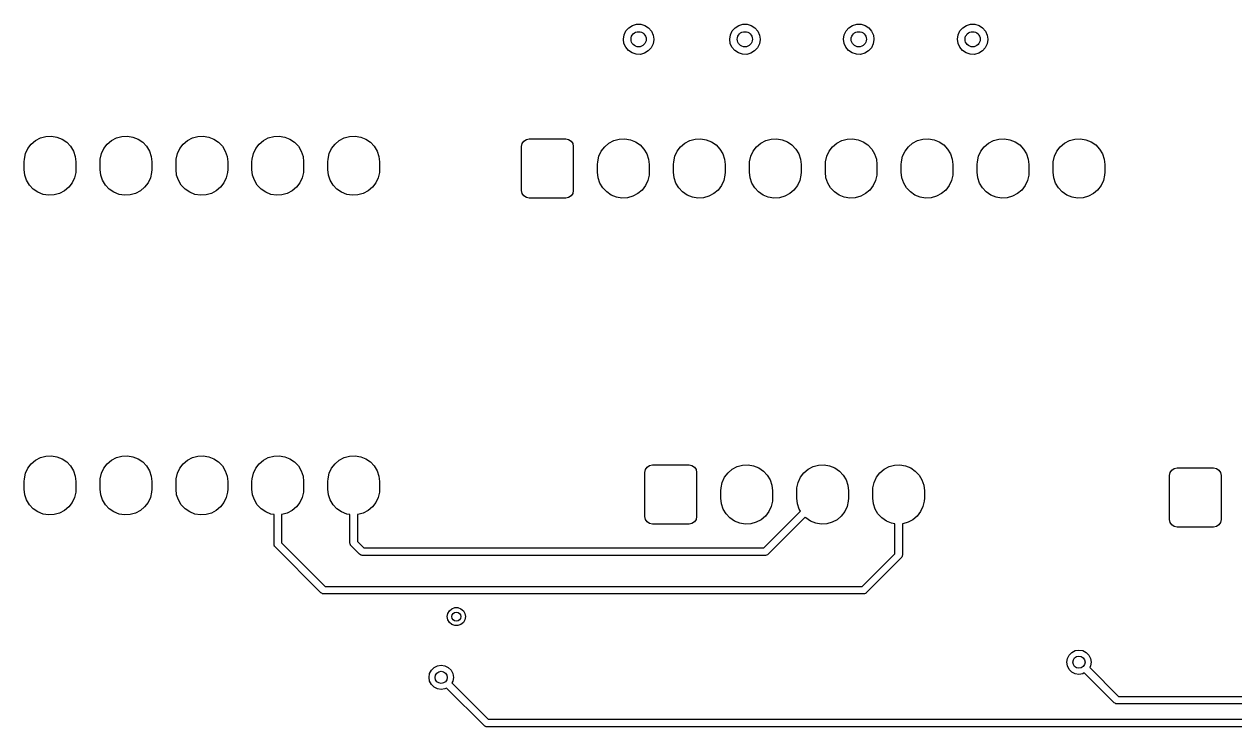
# Model space of a CAD drawing. Extents: x 2.07 to 8.39, y -4.89 to -0.98.
# Drawn here: x 3.062 to 4.631, y -4.877 to -3.967 of the extents above; entities that cross this region are included whole.
import ezdxf

# ---------------------------------------------------------------- set-up
doc = ezdxf.new("R2010")
doc.units = 0
doc.header["$MEASUREMENT"] = 0
doc.layers.add('BLACK', color=7, linetype='CONTINUOUS')

msp = doc.modelspace()

# ---------------------------------------------------------------- linework, layer by layer
at = {"layer": 'BLACK', "linetype": 'CONTINUOUS'}
for p, q in [((3.84551, -3.97123), (3.85023, -3.96825)), ((3.85023, -3.96825), (3.8556, -3.96672)), ((3.8556, -3.96672), (3.86118, -3.96675)), ((3.86118, -3.96675), (3.86652, -3.96835)), ((3.86652, -3.96835), (3.87121, -3.97139)), ((3.9833, -3.97123), (3.98802, -3.96825)), ((3.98802, -3.96825), (3.99339, -3.96672)), ((3.99339, -3.96672), (3.99897, -3.96675)), ((3.99897, -3.96675), (4.00432, -3.96835)), ((4.00432, -3.96835), (4.009, -3.97139)), ((4.13094, -3.97123), (4.13566, -3.96825)), ((4.13566, -3.96825), (4.14103, -3.96672)), ((4.14103, -3.96672), (4.14661, -3.96675)), ((4.14661, -3.96675), (4.15196, -3.96835)), ((4.15196, -3.96835), (4.15664, -3.97139)), ((4.27858, -3.97123), (4.2833, -3.96825)), ((4.2833, -3.96825), (4.28867, -3.96672)), ((4.28867, -3.96672), (4.29425, -3.96675)), ((4.29425, -3.96675), (4.2996, -3.96835)), ((4.2996, -3.96835), (4.30428, -3.97139)), ((3.83858, -3.98598), (3.83944, -3.98047)), ((3.83931, -3.99151), (3.83858, -3.98598)), ((3.83944, -3.98047), (3.84181, -3.97541)), ((3.84181, -3.97541), (3.84551, -3.97123)), ((3.87121, -3.97139), (3.87485, -3.97561)), ((3.87485, -3.97561), (3.87716, -3.9807)), ((3.87716, -3.9807), (3.87795, -3.98622)), ((3.97638, -3.98598), (3.97724, -3.98047)), ((3.9771, -3.99151), (3.97638, -3.98598)), ((3.97724, -3.98047), (3.97961, -3.97541)), ((3.97961, -3.97541), (3.9833, -3.97123)), ((4.009, -3.97139), (4.01265, -3.97561)), ((4.01265, -3.97561), (4.01496, -3.9807)), ((4.01496, -3.9807), (4.01575, -3.98622)), ((4.12402, -3.98598), (4.12488, -3.98047)), ((4.12474, -3.99151), (4.12402, -3.98598)), ((4.12488, -3.98047), (4.12725, -3.97541)), ((4.12725, -3.97541), (4.13094, -3.97123)), ((4.15664, -3.97139), (4.16028, -3.97561)), ((4.16028, -3.97561), (4.16259, -3.9807)), ((4.16259, -3.9807), (4.16339, -3.98622)), ((4.27165, -3.98598), (4.27251, -3.98047)), ((4.27238, -3.99151), (4.27165, -3.98598)), ((4.27251, -3.98047), (4.27489, -3.97541)), ((4.27489, -3.97541), (4.27858, -3.97123)), ((4.30428, -3.97139), (4.30792, -3.97561)), ((4.30792, -3.97561), (4.31023, -3.9807)), ((4.31023, -3.9807), (4.31102, -3.98622)), ((3.84156, -3.99662), (3.83931, -3.99151)), ((3.84515, -4.0009), (3.84156, -3.99662)), ((3.84979, -4.00399), (3.84515, -4.0009)), ((3.87084, -4.00137), (3.86609, -4.00429)), ((3.87459, -3.99723), (3.87084, -4.00137)), ((3.87702, -3.99221), (3.87459, -3.99723)), ((3.87795, -3.9867), (3.87702, -3.99221)), ((3.87795, -3.98622), (3.87795, -3.9867)), ((3.97935, -3.99662), (3.9771, -3.99151)), ((3.98294, -4.0009), (3.97935, -3.99662)), ((3.98759, -4.00399), (3.98294, -4.0009)), ((4.00864, -4.00137), (4.00388, -4.00429)), ((4.01238, -3.99723), (4.00864, -4.00137)), ((4.01482, -3.99221), (4.01238, -3.99723)), ((4.01574, -3.9867), (4.01482, -3.99221)), ((4.01575, -3.98622), (4.01574, -3.9867)), ((4.12699, -3.99662), (4.12474, -3.99151)), ((4.13058, -4.0009), (4.12699, -3.99662)), ((4.13523, -4.00399), (4.13058, -4.0009)), ((4.15627, -4.00137), (4.15152, -4.00429)), ((4.16002, -3.99723), (4.15627, -4.00137)), ((4.16245, -3.99221), (4.16002, -3.99723)), ((4.16338, -3.9867), (4.16245, -3.99221)), ((4.16339, -3.98622), (4.16338, -3.9867)), ((4.27463, -3.99662), (4.27238, -3.99151)), ((4.27822, -4.0009), (4.27463, -3.99662)), ((4.28286, -4.00399), (4.27822, -4.0009)), ((4.30391, -4.00137), (4.29916, -4.00429)), ((4.30766, -3.99723), (4.30391, -4.00137)), ((4.31009, -3.99221), (4.30766, -3.99723)), ((4.31102, -3.9867), (4.31009, -3.99221)), ((4.31102, -3.98622), (4.31102, -3.9867)), ((3.85512, -4.00565), (3.84979, -4.00399)), ((3.8607, -4.00575), (3.85512, -4.00565)), ((3.86609, -4.00429), (3.8607, -4.00575)), ((3.99292, -4.00565), (3.98759, -4.00399)), ((3.9985, -4.00575), (3.99292, -4.00565)), ((4.00388, -4.00429), (3.9985, -4.00575)), ((4.14055, -4.00565), (4.13523, -4.00399)), ((4.14613, -4.00575), (4.14055, -4.00565)), ((4.15152, -4.00429), (4.14613, -4.00575)), ((4.28819, -4.00565), (4.28286, -4.00399)), ((4.29377, -4.00575), (4.28819, -4.00565)), ((4.29916, -4.00429), (4.29377, -4.00575)), ((3.08993, -4.11204), (3.09714, -4.11167)), ((3.09714, -4.11167), (3.10427, -4.11285)), ((3.18835, -4.11204), (3.19557, -4.11167)), ((3.19557, -4.11167), (3.2027, -4.11285)), ((3.28678, -4.11204), (3.29399, -4.11167)), ((3.29399, -4.11167), (3.30113, -4.11285)), ((3.3852, -4.11204), (3.39242, -4.11167)), ((3.39242, -4.11167), (3.39955, -4.11285)), ((3.48363, -4.11204), (3.49084, -4.11167)), ((3.49084, -4.11167), (3.49798, -4.11285)), ((3.06665, -4.12774), (3.07104, -4.122)), ((3.07104, -4.122), (3.07656, -4.11734)), ((3.07656, -4.11734), (3.08296, -4.11396)), ((3.08296, -4.11396), (3.08993, -4.11204)), ((3.10427, -4.11285), (3.11099, -4.11553)), ((3.11099, -4.11553), (3.11696, -4.11959)), ((3.11696, -4.11959), (3.12193, -4.12485)), ((3.12193, -4.12485), (3.12565, -4.13104)), ((3.16508, -4.12774), (3.16947, -4.122)), ((3.16947, -4.122), (3.17499, -4.11734)), ((3.17499, -4.11734), (3.18138, -4.11396)), ((3.18138, -4.11396), (3.18835, -4.11204)), ((3.2027, -4.11285), (3.20941, -4.11553)), ((3.20941, -4.11553), (3.21539, -4.11959)), ((3.21539, -4.11959), (3.22036, -4.12485)), ((3.22036, -4.12485), (3.22408, -4.13104)), ((3.2635, -4.12774), (3.26789, -4.122)), ((3.26789, -4.122), (3.27341, -4.11734)), ((3.27341, -4.11734), (3.27981, -4.11396)), ((3.27981, -4.11396), (3.28678, -4.11204)), ((3.30113, -4.11285), (3.30784, -4.11553)), ((3.30784, -4.11553), (3.31382, -4.11959)), ((3.31382, -4.11959), (3.31878, -4.12485)), ((3.31878, -4.12485), (3.3225, -4.13104)), ((3.36193, -4.12774), (3.36632, -4.122)), ((3.36632, -4.122), (3.37184, -4.11734)), ((3.37184, -4.11734), (3.37823, -4.11396)), ((3.37823, -4.11396), (3.3852, -4.11204)), ((3.39955, -4.11285), (3.40626, -4.11553)), ((3.40626, -4.11553), (3.41224, -4.11959)), ((3.41224, -4.11959), (3.41721, -4.12485)), ((3.41721, -4.12485), (3.42093, -4.13104)), ((3.46035, -4.12774), (3.46474, -4.122)), ((3.46474, -4.122), (3.47026, -4.11734)), ((3.47026, -4.11734), (3.47666, -4.11396)), ((3.47666, -4.11396), (3.48363, -4.11204)), ((3.49798, -4.11285), (3.50469, -4.11553)), ((3.50469, -4.11553), (3.51067, -4.11959)), ((3.51067, -4.11959), (3.51563, -4.12485)), ((3.51563, -4.12485), (3.51935, -4.13104)), ((3.70669, -4.125), (3.70744, -4.12123)), ((3.70669, -4.18209), (3.70669, -4.125)), ((3.70744, -4.12123), (3.70958, -4.11804)), ((3.70958, -4.11804), (3.71277, -4.11591)), ((3.71277, -4.11591), (3.71654, -4.11516)), ((3.71654, -4.11516), (3.76378, -4.11516)), ((3.76378, -4.11516), (3.76755, -4.11591)), ((3.76755, -4.11591), (3.77074, -4.11804)), ((3.77074, -4.11804), (3.77287, -4.12123)), ((3.77287, -4.12123), (3.77362, -4.125)), ((3.77362, -4.125), (3.77362, -4.18209)), ((3.80996, -4.13129), (3.81435, -4.12554)), ((3.81435, -4.12554), (3.81987, -4.12088)), ((3.81987, -4.12088), (3.82626, -4.11751)), ((3.82626, -4.11751), (3.83323, -4.11559)), ((3.83323, -4.11559), (3.84045, -4.11521)), ((3.84045, -4.11521), (3.84758, -4.11639)), ((3.84758, -4.11639), (3.85429, -4.11907)), ((3.85429, -4.11907), (3.86027, -4.12314)), ((3.86027, -4.12314), (3.86524, -4.12839)), ((3.90838, -4.13129), (3.91277, -4.12554)), ((3.91277, -4.12554), (3.91829, -4.12088)), ((3.91829, -4.12088), (3.92469, -4.11751)), ((3.92469, -4.11751), (3.93166, -4.11559)), ((3.93166, -4.11559), (3.93888, -4.11521)), ((3.93888, -4.11521), (3.94601, -4.11639)), ((3.94601, -4.11639), (3.95272, -4.11907)), ((3.95272, -4.11907), (3.9587, -4.12314)), ((3.9587, -4.12314), (3.96366, -4.12839)), ((4.00681, -4.13129), (4.0112, -4.12554)), ((4.0112, -4.12554), (4.01672, -4.12088)), ((4.01672, -4.12088), (4.02311, -4.11751)), ((4.02311, -4.11751), (4.03008, -4.11559)), ((4.03008, -4.11559), (4.0373, -4.11521)), ((4.0373, -4.11521), (4.04443, -4.11639)), ((4.04443, -4.11639), (4.05114, -4.11907)), ((4.05114, -4.11907), (4.05712, -4.12314)), ((4.05712, -4.12314), (4.06209, -4.12839)), ((4.10523, -4.13129), (4.10962, -4.12554)), ((4.10962, -4.12554), (4.11515, -4.12088)), ((4.11515, -4.12088), (4.12154, -4.11751)), ((4.12154, -4.11751), (4.12851, -4.11559)), ((4.12851, -4.11559), (4.13573, -4.11521)), ((4.13573, -4.11521), (4.14286, -4.11639)), ((4.14286, -4.11639), (4.14957, -4.11907)), ((4.14957, -4.11907), (4.15555, -4.12314)), ((4.15555, -4.12314), (4.16051, -4.12839)), ((4.20366, -4.13129), (4.20805, -4.12554)), ((4.20805, -4.12554), (4.21357, -4.12088)), ((4.21357, -4.12088), (4.21996, -4.11751)), ((4.21996, -4.11751), (4.22693, -4.11559)), ((4.22693, -4.11559), (4.23415, -4.11521)), ((4.23415, -4.11521), (4.24128, -4.11639)), ((4.24128, -4.11639), (4.24799, -4.11907)), ((4.24799, -4.11907), (4.25397, -4.12314)), ((4.25397, -4.12314), (4.25894, -4.12839)), ((4.30208, -4.13129), (4.30647, -4.12554)), ((4.30647, -4.12554), (4.312, -4.12088)), ((4.312, -4.12088), (4.31839, -4.11751)), ((4.31839, -4.11751), (4.32536, -4.11559)), ((4.32536, -4.11559), (4.33258, -4.11521)), ((4.33258, -4.11521), (4.33971, -4.11639)), ((4.33971, -4.11639), (4.34642, -4.11907)), ((4.34642, -4.11907), (4.3524, -4.12314)), ((4.3524, -4.12314), (4.35736, -4.12839)), ((4.40051, -4.13129), (4.4049, -4.12554)), ((4.4049, -4.12554), (4.41042, -4.12088)), ((4.41042, -4.12088), (4.41681, -4.11751)), ((4.41681, -4.11751), (4.42378, -4.11559)), ((4.42378, -4.11559), (4.431, -4.11521)), ((4.431, -4.11521), (4.43813, -4.11639)), ((4.43813, -4.11639), (4.44484, -4.11907)), ((4.44484, -4.11907), (4.45082, -4.12314)), ((4.45082, -4.12314), (4.45579, -4.12839)), ((3.06181, -4.14508), (3.06202, -4.14135)), ((3.06202, -4.14135), (3.0636, -4.13429)), ((3.0636, -4.13429), (3.06665, -4.12774)), ((3.12565, -4.13104), (3.12796, -4.13789)), ((3.12796, -4.13789), (3.12874, -4.14508)), ((3.16024, -4.14508), (3.16044, -4.14135)), ((3.16044, -4.14135), (3.16202, -4.13429)), ((3.16202, -4.13429), (3.16508, -4.12774)), ((3.22408, -4.13104), (3.22638, -4.13789)), ((3.22638, -4.13789), (3.22717, -4.14508)), ((3.25866, -4.14508), (3.25887, -4.14135)), ((3.25887, -4.14135), (3.26045, -4.13429)), ((3.26045, -4.13429), (3.2635, -4.12774)), ((3.3225, -4.13104), (3.32481, -4.13789)), ((3.32481, -4.13789), (3.32559, -4.14508)), ((3.35709, -4.14508), (3.3573, -4.14135)), ((3.3573, -4.14135), (3.35887, -4.13429)), ((3.35887, -4.13429), (3.36193, -4.12774)), ((3.42093, -4.13104), (3.42324, -4.13789)), ((3.42324, -4.13789), (3.42402, -4.14508)), ((3.45551, -4.14508), (3.45572, -4.14135)), ((3.45572, -4.14135), (3.4573, -4.13429)), ((3.4573, -4.13429), (3.46035, -4.12774)), ((3.51935, -4.13104), (3.52166, -4.13789)), ((3.52166, -4.13789), (3.52244, -4.14508)), ((3.80533, -4.14489), (3.8069, -4.13784)), ((3.8069, -4.13784), (3.80996, -4.13129)), ((3.86524, -4.12839), (3.86896, -4.13459)), ((3.86896, -4.13459), (3.87127, -4.14144)), ((3.87127, -4.14144), (3.87205, -4.14862)), ((3.90375, -4.14489), (3.90533, -4.13784)), ((3.90533, -4.13784), (3.90838, -4.13129)), ((3.96366, -4.12839), (3.96739, -4.13459)), ((3.96739, -4.13459), (3.96969, -4.14144)), ((3.96969, -4.14144), (3.97047, -4.14862)), ((4.00218, -4.14489), (4.00375, -4.13784)), ((4.00375, -4.13784), (4.00681, -4.13129)), ((4.06209, -4.12839), (4.06581, -4.13459)), ((4.06581, -4.13459), (4.06812, -4.14144)), ((4.06812, -4.14144), (4.0689, -4.14862)), ((4.1006, -4.14489), (4.10218, -4.13784)), ((4.10218, -4.13784), (4.10523, -4.13129)), ((4.16051, -4.12839), (4.16424, -4.13459)), ((4.16424, -4.13459), (4.16654, -4.14144)), ((4.16654, -4.14144), (4.16732, -4.14862)), ((4.19903, -4.14489), (4.2006, -4.13784)), ((4.2006, -4.13784), (4.20366, -4.13129)), ((4.25894, -4.12839), (4.26266, -4.13459)), ((4.26266, -4.13459), (4.26497, -4.14144)), ((4.26497, -4.14144), (4.26575, -4.14862)), ((4.29745, -4.14489), (4.29903, -4.13784)), ((4.29903, -4.13784), (4.30208, -4.13129)), ((4.35736, -4.12839), (4.36109, -4.13459)), ((4.36109, -4.13459), (4.36339, -4.14144)), ((4.36339, -4.14144), (4.36417, -4.14862)), ((4.39588, -4.14489), (4.39745, -4.13784)), ((4.39745, -4.13784), (4.40051, -4.13129)), ((4.45579, -4.12839), (4.45951, -4.13459)), ((4.45951, -4.13459), (4.46182, -4.14144)), ((4.46182, -4.14144), (4.4626, -4.14862)), ((3.06181, -4.15492), (3.06181, -4.14508)), ((3.06259, -4.16211), (3.06181, -4.15492)), ((3.12853, -4.15865), (3.12695, -4.16571)), ((3.12874, -4.15492), (3.12853, -4.15865)), ((3.12874, -4.14508), (3.12874, -4.15492)), ((3.16024, -4.15492), (3.16024, -4.14508)), ((3.16102, -4.16211), (3.16024, -4.15492)), ((3.22696, -4.15865), (3.22538, -4.16571)), ((3.22717, -4.15492), (3.22696, -4.15865)), ((3.22717, -4.14508), (3.22717, -4.15492)), ((3.25866, -4.15492), (3.25866, -4.14508)), ((3.25944, -4.16211), (3.25866, -4.15492)), ((3.32538, -4.15865), (3.32381, -4.16571)), ((3.32559, -4.15492), (3.32538, -4.15865)), ((3.32559, -4.14508), (3.32559, -4.15492)), ((3.35709, -4.15492), (3.35709, -4.14508)), ((3.35787, -4.16211), (3.35709, -4.15492)), ((3.42381, -4.15865), (3.42223, -4.16571)), ((3.42402, -4.15492), (3.42381, -4.15865)), ((3.42402, -4.14508), (3.42402, -4.15492)), ((3.45551, -4.15492), (3.45551, -4.14508)), ((3.45629, -4.16211), (3.45551, -4.15492)), ((3.52223, -4.15865), (3.52066, -4.16571)), ((3.52244, -4.15492), (3.52223, -4.15865)), ((3.52244, -4.14508), (3.52244, -4.15492)), ((3.80512, -4.14862), (3.80533, -4.14489)), ((3.80512, -4.15846), (3.80512, -4.14862)), ((3.8059, -4.16565), (3.80512, -4.15846)), ((3.87205, -4.15846), (3.87184, -4.16219)), ((3.87205, -4.14862), (3.87205, -4.15846)), ((3.90354, -4.14862), (3.90375, -4.14489)), ((3.90354, -4.15846), (3.90354, -4.14862)), ((3.90432, -4.16565), (3.90354, -4.15846)), ((3.97047, -4.15846), (3.97026, -4.16219)), ((3.97047, -4.14862), (3.97047, -4.15846)), ((4.00197, -4.14862), (4.00218, -4.14489)), ((4.00197, -4.15846), (4.00197, -4.14862)), ((4.00275, -4.16565), (4.00197, -4.15846)), ((4.0689, -4.15846), (4.06869, -4.16219)), ((4.0689, -4.14862), (4.0689, -4.15846)), ((4.10039, -4.14862), (4.1006, -4.14489)), ((4.10039, -4.15846), (4.10039, -4.14862)), ((4.10117, -4.16565), (4.10039, -4.15846)), ((4.16732, -4.15846), (4.16711, -4.16219)), ((4.16732, -4.14862), (4.16732, -4.15846)), ((4.19882, -4.14862), (4.19903, -4.14489)), ((4.19882, -4.15846), (4.19882, -4.14862)), ((4.1996, -4.16565), (4.19882, -4.15846)), ((4.26575, -4.15846), (4.26554, -4.16219)), ((4.26575, -4.14862), (4.26575, -4.15846)), ((4.29724, -4.14862), (4.29745, -4.14489)), ((4.29724, -4.15846), (4.29724, -4.14862)), ((4.29802, -4.16565), (4.29724, -4.15846)), ((4.36417, -4.15846), (4.36396, -4.16219)), ((4.36417, -4.14862), (4.36417, -4.15846)), ((4.39567, -4.14862), (4.39588, -4.14489)), ((4.39567, -4.15846), (4.39567, -4.14862)), ((4.39645, -4.16565), (4.39567, -4.15846)), ((4.4626, -4.15846), (4.46239, -4.16219)), ((4.4626, -4.14862), (4.4626, -4.15846)), ((3.0649, -4.16896), (3.06259, -4.16211)), ((3.06862, -4.17515), (3.0649, -4.16896)), ((3.1239, -4.17226), (3.11951, -4.178)), ((3.12695, -4.16571), (3.1239, -4.17226)), ((3.16332, -4.16896), (3.16102, -4.16211)), ((3.16705, -4.17515), (3.16332, -4.16896)), ((3.22233, -4.17226), (3.21793, -4.178)), ((3.22538, -4.16571), (3.22233, -4.17226)), ((3.26175, -4.16896), (3.25944, -4.16211)), ((3.26547, -4.17515), (3.26175, -4.16896)), ((3.32075, -4.17226), (3.31636, -4.178)), ((3.32381, -4.16571), (3.32075, -4.17226)), ((3.36017, -4.16896), (3.35787, -4.16211)), ((3.3639, -4.17515), (3.36017, -4.16896)), ((3.41918, -4.17226), (3.41479, -4.178)), ((3.42223, -4.16571), (3.41918, -4.17226)), ((3.4586, -4.16896), (3.45629, -4.16211)), ((3.46232, -4.17515), (3.4586, -4.16896)), ((3.5176, -4.17226), (3.51321, -4.178)), ((3.52066, -4.16571), (3.5176, -4.17226)), ((3.8082, -4.1725), (3.8059, -4.16565)), ((3.81193, -4.1787), (3.8082, -4.1725)), ((3.87026, -4.16925), (3.86721, -4.1758)), ((3.87184, -4.16219), (3.87026, -4.16925)), ((3.90663, -4.1725), (3.90432, -4.16565)), ((3.91035, -4.1787), (3.90663, -4.1725)), ((3.96869, -4.16925), (3.96563, -4.1758)), ((3.97026, -4.16219), (3.96869, -4.16925)), ((4.00505, -4.1725), (4.00275, -4.16565)), ((4.00878, -4.1787), (4.00505, -4.1725)), ((4.06711, -4.16925), (4.06406, -4.1758)), ((4.06869, -4.16219), (4.06711, -4.16925)), ((4.10348, -4.1725), (4.10117, -4.16565)), ((4.1072, -4.1787), (4.10348, -4.1725)), ((4.16554, -4.16925), (4.16248, -4.1758)), ((4.16711, -4.16219), (4.16554, -4.16925)), ((4.20191, -4.1725), (4.1996, -4.16565)), ((4.20563, -4.1787), (4.20191, -4.1725)), ((4.26396, -4.16925), (4.26091, -4.1758)), ((4.26554, -4.16219), (4.26396, -4.16925)), ((4.30033, -4.1725), (4.29802, -4.16565)), ((4.30405, -4.1787), (4.30033, -4.1725)), ((4.36239, -4.16925), (4.35933, -4.1758)), ((4.36396, -4.16219), (4.36239, -4.16925)), ((4.39876, -4.1725), (4.39645, -4.16565)), ((4.40248, -4.1787), (4.39876, -4.1725)), ((4.46081, -4.16925), (4.45776, -4.1758)), ((4.46239, -4.16219), (4.46081, -4.16925)), ((3.07359, -4.18041), (3.06862, -4.17515)), ((3.07956, -4.18447), (3.07359, -4.18041)), ((3.08628, -4.18715), (3.07956, -4.18447)), ((3.09341, -4.18833), (3.08628, -4.18715)), ((3.10063, -4.18796), (3.09341, -4.18833)), ((3.10759, -4.18604), (3.10063, -4.18796)), ((3.11399, -4.18266), (3.10759, -4.18604)), ((3.11951, -4.178), (3.11399, -4.18266)), ((3.17201, -4.18041), (3.16705, -4.17515)), ((3.17799, -4.18447), (3.17201, -4.18041)), ((3.1847, -4.18715), (3.17799, -4.18447)), ((3.19183, -4.18833), (3.1847, -4.18715)), ((3.19905, -4.18796), (3.19183, -4.18833)), ((3.20602, -4.18604), (3.19905, -4.18796)), ((3.21241, -4.18266), (3.20602, -4.18604)), ((3.21793, -4.178), (3.21241, -4.18266)), ((3.27044, -4.18041), (3.26547, -4.17515)), ((3.27642, -4.18447), (3.27044, -4.18041)), ((3.28313, -4.18715), (3.27642, -4.18447)), ((3.29026, -4.18833), (3.28313, -4.18715)), ((3.29748, -4.18796), (3.29026, -4.18833)), ((3.30445, -4.18604), (3.29748, -4.18796)), ((3.31084, -4.18266), (3.30445, -4.18604)), ((3.31636, -4.178), (3.31084, -4.18266)), ((3.36886, -4.18041), (3.3639, -4.17515)), ((3.37484, -4.18447), (3.36886, -4.18041)), ((3.38155, -4.18715), (3.37484, -4.18447)), ((3.38868, -4.18833), (3.38155, -4.18715)), ((3.3959, -4.18796), (3.38868, -4.18833)), ((3.40287, -4.18604), (3.3959, -4.18796)), ((3.40926, -4.18266), (3.40287, -4.18604)), ((3.41479, -4.178), (3.40926, -4.18266)), ((3.46729, -4.18041), (3.46232, -4.17515)), ((3.47327, -4.18447), (3.46729, -4.18041)), ((3.47998, -4.18715), (3.47327, -4.18447)), ((3.48711, -4.18833), (3.47998, -4.18715)), ((3.49433, -4.18796), (3.48711, -4.18833)), ((3.5013, -4.18604), (3.49433, -4.18796)), ((3.50769, -4.18266), (3.5013, -4.18604)), ((3.51321, -4.178), (3.50769, -4.18266)), ((3.70744, -4.18585), (3.70669, -4.18209)), ((3.70958, -4.18905), (3.70744, -4.18585)), ((3.71277, -4.19118), (3.70958, -4.18905)), ((3.77074, -4.18905), (3.76755, -4.19118)), ((3.77287, -4.18585), (3.77074, -4.18905)), ((3.77362, -4.18209), (3.77287, -4.18585)), ((3.81689, -4.18395), (3.81193, -4.1787)), ((3.82287, -4.18801), (3.81689, -4.18395)), ((3.82958, -4.1907), (3.82287, -4.18801)), ((3.8509, -4.18958), (3.84393, -4.1915)), ((3.8573, -4.18621), (3.8509, -4.18958)), ((3.86282, -4.18154), (3.8573, -4.18621)), ((3.86721, -4.1758), (3.86282, -4.18154)), ((3.91532, -4.18395), (3.91035, -4.1787)), ((3.9213, -4.18801), (3.91532, -4.18395)), ((3.92801, -4.1907), (3.9213, -4.18801)), ((3.94933, -4.18958), (3.94236, -4.1915)), ((3.95572, -4.18621), (3.94933, -4.18958)), ((3.96124, -4.18154), (3.95572, -4.18621)), ((3.96563, -4.1758), (3.96124, -4.18154)), ((4.01374, -4.18395), (4.00878, -4.1787)), ((4.01972, -4.18801), (4.01374, -4.18395)), ((4.02643, -4.1907), (4.01972, -4.18801)), ((4.04775, -4.18958), (4.04078, -4.1915)), ((4.05415, -4.18621), (4.04775, -4.18958)), ((4.05967, -4.18154), (4.05415, -4.18621)), ((4.06406, -4.1758), (4.05967, -4.18154)), ((4.11217, -4.18395), (4.1072, -4.1787)), ((4.11815, -4.18801), (4.11217, -4.18395)), ((4.12486, -4.1907), (4.11815, -4.18801)), ((4.14618, -4.18958), (4.13921, -4.1915)), ((4.15257, -4.18621), (4.14618, -4.18958)), ((4.15809, -4.18154), (4.15257, -4.18621)), ((4.16248, -4.1758), (4.15809, -4.18154)), ((4.21059, -4.18395), (4.20563, -4.1787)), ((4.21657, -4.18801), (4.21059, -4.18395)), ((4.22328, -4.1907), (4.21657, -4.18801)), ((4.2446, -4.18958), (4.23763, -4.1915)), ((4.251, -4.18621), (4.2446, -4.18958)), ((4.25652, -4.18154), (4.251, -4.18621)), ((4.26091, -4.1758), (4.25652, -4.18154)), ((4.30902, -4.18395), (4.30405, -4.1787)), ((4.315, -4.18801), (4.30902, -4.18395)), ((4.32171, -4.1907), (4.315, -4.18801)), ((4.34303, -4.18958), (4.33606, -4.1915)), ((4.34942, -4.18621), (4.34303, -4.18958)), ((4.35494, -4.18154), (4.34942, -4.18621)), ((4.35933, -4.1758), (4.35494, -4.18154)), ((4.40744, -4.18395), (4.40248, -4.1787)), ((4.41342, -4.18801), (4.40744, -4.18395)), ((4.42013, -4.1907), (4.41342, -4.18801)), ((4.44145, -4.18958), (4.43448, -4.1915)), ((4.44785, -4.18621), (4.44145, -4.18958)), ((4.45337, -4.18154), (4.44785, -4.18621)), ((4.45776, -4.1758), (4.45337, -4.18154)), ((3.71654, -4.19193), (3.71277, -4.19118)), ((3.76378, -4.19193), (3.71654, -4.19193)), ((3.76755, -4.19118), (3.76378, -4.19193)), ((3.83671, -4.19188), (3.82958, -4.1907)), ((3.84393, -4.1915), (3.83671, -4.19188)), ((3.93514, -4.19188), (3.92801, -4.1907)), ((3.94236, -4.1915), (3.93514, -4.19188)), ((4.03357, -4.19188), (4.02643, -4.1907)), ((4.04078, -4.1915), (4.03357, -4.19188)), ((4.13199, -4.19188), (4.12486, -4.1907)), ((4.13921, -4.1915), (4.13199, -4.19188)), ((4.23042, -4.19188), (4.22328, -4.1907)), ((4.23763, -4.1915), (4.23042, -4.19188)), ((4.32884, -4.19188), (4.32171, -4.1907)), ((4.33606, -4.1915), (4.32884, -4.19188)), ((4.42727, -4.19188), (4.42013, -4.1907)), ((4.43448, -4.1915), (4.42727, -4.19188)), ((3.07104, -4.53617), (3.07656, -4.53151)), ((3.07656, -4.53151), (3.08296, -4.52814)), ((3.08296, -4.52814), (3.08993, -4.52622)), ((3.08993, -4.52622), (3.09714, -4.52584)), ((3.09714, -4.52584), (3.10427, -4.52702)), ((3.10427, -4.52702), (3.11099, -4.5297)), ((3.11099, -4.5297), (3.11696, -4.53377)), ((3.11696, -4.53377), (3.12193, -4.53902)), ((3.16947, -4.53617), (3.17499, -4.53151)), ((3.17499, -4.53151), (3.18138, -4.52814)), ((3.18138, -4.52814), (3.18835, -4.52622)), ((3.18835, -4.52622), (3.19557, -4.52584)), ((3.19557, -4.52584), (3.2027, -4.52702)), ((3.2027, -4.52702), (3.20941, -4.5297)), ((3.20941, -4.5297), (3.21539, -4.53377)), ((3.21539, -4.53377), (3.22036, -4.53902)), ((3.26789, -4.53617), (3.27341, -4.53151)), ((3.27341, -4.53151), (3.27981, -4.52814)), ((3.27981, -4.52814), (3.28678, -4.52622)), ((3.28678, -4.52622), (3.29399, -4.52584)), ((3.29399, -4.52584), (3.30113, -4.52702)), ((3.30113, -4.52702), (3.30784, -4.5297)), ((3.30784, -4.5297), (3.31382, -4.53377)), ((3.31382, -4.53377), (3.31878, -4.53902)), ((3.36632, -4.53617), (3.37184, -4.53151)), ((3.37184, -4.53151), (3.37823, -4.52814)), ((3.37823, -4.52814), (3.3852, -4.52622)), ((3.3852, -4.52622), (3.39242, -4.52584)), ((3.39242, -4.52584), (3.39955, -4.52702)), ((3.39955, -4.52702), (3.40626, -4.5297)), ((3.40626, -4.5297), (3.41224, -4.53377)), ((3.41224, -4.53377), (3.41721, -4.53902)), ((3.46474, -4.53617), (3.47026, -4.53151)), ((3.47026, -4.53151), (3.47666, -4.52814)), ((3.47666, -4.52814), (3.48363, -4.52622)), ((3.48363, -4.52622), (3.49084, -4.52584)), ((3.49084, -4.52584), (3.49798, -4.52702)), ((3.49798, -4.52702), (3.50469, -4.5297)), ((3.50469, -4.5297), (3.51067, -4.53377)), ((3.51067, -4.53377), (3.51563, -4.53902)), ((3.06202, -4.55552), (3.0636, -4.54847)), ((3.0636, -4.54847), (3.06665, -4.54192)), ((3.06665, -4.54192), (3.07104, -4.53617)), ((3.12193, -4.53902), (3.12565, -4.54522)), ((3.12565, -4.54522), (3.12796, -4.55207)), ((3.16044, -4.55552), (3.16202, -4.54847)), ((3.16202, -4.54847), (3.16508, -4.54192)), ((3.16508, -4.54192), (3.16947, -4.53617)), ((3.22036, -4.53902), (3.22408, -4.54522)), ((3.22408, -4.54522), (3.22638, -4.55207)), ((3.25887, -4.55552), (3.26045, -4.54847)), ((3.26045, -4.54847), (3.2635, -4.54192)), ((3.2635, -4.54192), (3.26789, -4.53617)), ((3.31878, -4.53902), (3.3225, -4.54522)), ((3.3225, -4.54522), (3.32481, -4.55207)), ((3.3573, -4.55552), (3.35887, -4.54847)), ((3.35887, -4.54847), (3.36193, -4.54192)), ((3.36193, -4.54192), (3.36632, -4.53617)), ((3.41721, -4.53902), (3.42093, -4.54522)), ((3.42093, -4.54522), (3.42324, -4.55207)), ((3.45572, -4.55552), (3.4573, -4.54847)), ((3.4573, -4.54847), (3.46035, -4.54192)), ((3.46035, -4.54192), (3.46474, -4.53617)), ((3.51563, -4.53902), (3.51935, -4.54522)), ((3.51935, -4.54522), (3.52166, -4.55207)), ((3.86654, -4.54746), (3.86728, -4.54369)), ((3.86654, -4.60454), (3.86654, -4.54746)), ((3.86728, -4.54369), (3.86942, -4.5405)), ((3.86942, -4.5405), (3.87261, -4.53836)), ((3.87261, -4.53836), (3.87638, -4.53761)), ((3.87638, -4.53761), (3.92362, -4.53761)), ((3.92362, -4.53761), (3.92739, -4.53836)), ((3.92739, -4.53836), (3.93058, -4.5405)), ((3.93058, -4.5405), (3.93272, -4.54369)), ((3.93272, -4.54369), (3.93346, -4.54746)), ((3.93346, -4.54746), (3.93346, -4.60454)), ((3.9698, -4.55374), (3.97419, -4.548)), ((3.97419, -4.548), (3.97971, -4.54334)), ((3.97971, -4.54334), (3.98611, -4.53996)), ((3.98611, -4.53996), (3.99307, -4.53804)), ((3.99307, -4.53804), (4.00029, -4.53767)), ((4.00029, -4.53767), (4.00742, -4.53885)), ((4.00742, -4.53885), (4.01414, -4.54153)), ((4.01414, -4.54153), (4.02011, -4.54559)), ((4.02011, -4.54559), (4.02508, -4.55085)), ((4.02508, -4.55085), (4.0288, -4.55704)), ((4.06823, -4.55374), (4.07262, -4.548)), ((4.07262, -4.548), (4.07814, -4.54334)), ((4.07814, -4.54334), (4.08453, -4.53996)), ((4.08453, -4.53996), (4.0915, -4.53804)), ((4.0915, -4.53804), (4.09872, -4.53767)), ((4.09872, -4.53767), (4.10585, -4.53885)), ((4.10585, -4.53885), (4.11256, -4.54153)), ((4.11256, -4.54153), (4.11854, -4.54559)), ((4.11854, -4.54559), (4.12351, -4.55085)), ((4.12351, -4.55085), (4.12723, -4.55704)), ((4.16665, -4.55374), (4.17104, -4.548)), ((4.17104, -4.548), (4.17656, -4.54334)), ((4.17656, -4.54334), (4.18296, -4.53996)), ((4.18296, -4.53996), (4.18993, -4.53804)), ((4.18993, -4.53804), (4.19714, -4.53767)), ((4.19714, -4.53767), (4.20427, -4.53885)), ((4.20427, -4.53885), (4.21099, -4.54153)), ((4.21099, -4.54153), (4.21696, -4.54559)), ((4.21696, -4.54559), (4.22193, -4.55085)), ((4.22193, -4.55085), (4.22565, -4.55704)), ((4.54654, -4.55146), (4.54728, -4.54769)), ((4.54728, -4.54769), (4.54942, -4.5445)), ((4.54942, -4.5445), (4.55261, -4.54236)), ((4.55261, -4.54236), (4.55638, -4.54161)), ((4.55638, -4.54161), (4.60362, -4.54161)), ((4.60362, -4.54161), (4.60739, -4.54236)), ((4.60739, -4.54236), (4.61058, -4.5445)), ((4.61058, -4.5445), (4.61272, -4.54769)), ((4.61272, -4.54769), (4.61346, -4.55146)), ((3.06181, -4.55925), (3.06202, -4.55552)), ((3.06181, -4.56909), (3.06181, -4.55925)), ((3.12796, -4.55207), (3.12874, -4.55925)), ((3.12874, -4.55925), (3.12874, -4.56909)), ((3.16024, -4.55925), (3.16044, -4.55552)), ((3.16024, -4.56909), (3.16024, -4.55925)), ((3.22638, -4.55207), (3.22717, -4.55925)), ((3.22717, -4.55925), (3.22717, -4.56909)), ((3.25866, -4.55925), (3.25887, -4.55552)), ((3.25866, -4.56909), (3.25866, -4.55925)), ((3.32481, -4.55207), (3.32559, -4.55925)), ((3.32559, -4.55925), (3.32559, -4.56909)), ((3.35709, -4.55925), (3.3573, -4.55552)), ((3.35709, -4.56909), (3.35709, -4.55925)), ((3.42324, -4.55207), (3.42402, -4.55925)), ((3.42402, -4.55925), (3.42402, -4.56909)), ((3.45551, -4.55925), (3.45572, -4.55552)), ((3.45551, -4.56909), (3.45551, -4.55925)), ((3.52166, -4.55207), (3.52244, -4.55925)), ((3.52244, -4.55925), (3.52244, -4.56909)), ((3.96517, -4.56735), (3.96675, -4.56029)), ((3.96675, -4.56029), (3.9698, -4.55374)), ((4.0288, -4.55704), (4.03111, -4.56389)), ((4.03111, -4.56389), (4.03189, -4.57108)), ((4.06359, -4.56735), (4.06517, -4.56029)), ((4.06517, -4.56029), (4.06823, -4.55374)), ((4.12723, -4.55704), (4.12953, -4.56389)), ((4.12953, -4.56389), (4.13031, -4.57108)), ((4.16202, -4.56735), (4.1636, -4.56029)), ((4.1636, -4.56029), (4.16665, -4.55374)), ((4.22565, -4.55704), (4.22796, -4.56389)), ((4.22796, -4.56389), (4.22874, -4.57108)), ((4.54654, -4.60854), (4.54654, -4.55146)), ((4.61346, -4.55146), (4.61346, -4.60854)), ((3.06259, -4.57628), (3.06181, -4.56909)), ((3.0649, -4.58313), (3.06259, -4.57628)), ((3.12695, -4.57988), (3.1239, -4.58643)), ((3.12853, -4.57282), (3.12695, -4.57988)), ((3.12874, -4.56909), (3.12853, -4.57282)), ((3.16102, -4.57628), (3.16024, -4.56909)), ((3.16332, -4.58313), (3.16102, -4.57628)), ((3.22538, -4.57988), (3.22233, -4.58643)), ((3.22696, -4.57282), (3.22538, -4.57988)), ((3.22717, -4.56909), (3.22696, -4.57282)), ((3.25944, -4.57628), (3.25866, -4.56909)), ((3.26175, -4.58313), (3.25944, -4.57628)), ((3.32381, -4.57988), (3.32075, -4.58643)), ((3.32538, -4.57282), (3.32381, -4.57988)), ((3.32559, -4.56909), (3.32538, -4.57282)), ((3.35787, -4.57628), (3.35709, -4.56909)), ((3.36017, -4.58313), (3.35787, -4.57628)), ((3.42223, -4.57988), (3.41918, -4.58643)), ((3.42381, -4.57282), (3.42223, -4.57988)), ((3.42402, -4.56909), (3.42381, -4.57282)), ((3.45629, -4.57628), (3.45551, -4.56909)), ((3.4586, -4.58313), (3.45629, -4.57628)), ((3.52066, -4.57988), (3.5176, -4.58643)), ((3.52223, -4.57282), (3.52066, -4.57988)), ((3.52244, -4.56909), (3.52223, -4.57282)), ((3.96496, -4.57108), (3.96517, -4.56735)), ((3.96496, -4.58092), (3.96496, -4.57108)), ((3.96574, -4.58811), (3.96496, -4.58092)), ((4.03189, -4.58092), (4.03168, -4.58465)), ((4.03189, -4.57108), (4.03189, -4.58092)), ((4.06339, -4.57108), (4.06359, -4.56735)), ((4.06339, -4.58092), (4.06339, -4.57108)), ((4.06417, -4.58811), (4.06339, -4.58092)), ((4.13031, -4.58092), (4.13011, -4.58465)), ((4.13031, -4.57108), (4.13031, -4.58092)), ((4.16181, -4.57108), (4.16202, -4.56735)), ((4.16181, -4.58092), (4.16181, -4.57108)), ((4.16259, -4.58811), (4.16181, -4.58092)), ((4.22874, -4.58092), (4.22853, -4.58465)), ((4.22874, -4.57108), (4.22874, -4.58092)), ((3.06862, -4.58933), (3.0649, -4.58313)), ((3.07359, -4.59458), (3.06862, -4.58933)), ((3.07956, -4.59864), (3.07359, -4.59458)), ((3.11399, -4.59684), (3.10759, -4.60021)), ((3.11951, -4.59217), (3.11399, -4.59684)), ((3.1239, -4.58643), (3.11951, -4.59217)), ((3.16705, -4.58933), (3.16332, -4.58313)), ((3.17201, -4.59458), (3.16705, -4.58933)), ((3.17799, -4.59864), (3.17201, -4.59458)), ((3.21241, -4.59684), (3.20602, -4.60021)), ((3.21793, -4.59217), (3.21241, -4.59684)), ((3.22233, -4.58643), (3.21793, -4.59217)), ((3.26547, -4.58933), (3.26175, -4.58313)), ((3.27044, -4.59458), (3.26547, -4.58933)), ((3.27642, -4.59864), (3.27044, -4.59458)), ((3.31084, -4.59684), (3.30445, -4.60021)), ((3.31636, -4.59217), (3.31084, -4.59684)), ((3.32075, -4.58643), (3.31636, -4.59217)), ((3.3639, -4.58933), (3.36017, -4.58313)), ((3.36886, -4.59458), (3.3639, -4.58933)), ((3.37484, -4.59864), (3.36886, -4.59458)), ((3.40926, -4.59684), (3.40287, -4.60021)), ((3.41479, -4.59217), (3.40926, -4.59684)), ((3.41918, -4.58643), (3.41479, -4.59217)), ((3.46232, -4.58933), (3.4586, -4.58313)), ((3.46729, -4.59458), (3.46232, -4.58933)), ((3.47327, -4.59864), (3.46729, -4.59458)), ((3.50769, -4.59684), (3.5013, -4.60021)), ((3.51321, -4.59217), (3.50769, -4.59684)), ((3.5176, -4.58643), (3.51321, -4.59217)), ((3.96805, -4.59496), (3.96574, -4.58811)), ((3.97177, -4.60115), (3.96805, -4.59496)), ((4.02081, -4.64508), (4.06815, -4.59774)), ((4.0301, -4.59171), (4.02705, -4.59826)), ((4.03168, -4.58465), (4.0301, -4.59171)), ((4.06647, -4.59496), (4.06417, -4.58811)), ((4.06815, -4.59774), (4.06647, -4.59496)), ((4.12853, -4.59171), (4.12547, -4.59826)), ((4.13011, -4.58465), (4.12853, -4.59171)), ((4.1649, -4.59496), (4.16259, -4.58811)), ((4.16862, -4.60115), (4.1649, -4.59496)), ((4.22695, -4.59171), (4.2239, -4.59826)), ((4.22853, -4.58465), (4.22695, -4.59171)), ((3.08628, -4.60133), (3.07956, -4.59864)), ((3.09341, -4.60251), (3.08628, -4.60133)), ((3.10063, -4.60213), (3.09341, -4.60251)), ((3.10759, -4.60021), (3.10063, -4.60213)), ((3.1847, -4.60133), (3.17799, -4.59864)), ((3.19183, -4.60251), (3.1847, -4.60133)), ((3.19905, -4.60213), (3.19183, -4.60251)), ((3.20602, -4.60021), (3.19905, -4.60213)), ((3.28313, -4.60133), (3.27642, -4.59864)), ((3.29026, -4.60251), (3.28313, -4.60133)), ((3.29748, -4.60213), (3.29026, -4.60251)), ((3.30445, -4.60021), (3.29748, -4.60213)), ((3.38155, -4.60133), (3.37484, -4.59864)), ((3.38563, -4.602), (3.38155, -4.60133)), ((3.38563, -4.64055), (3.38563, -4.602)), ((3.3959, -4.60213), (3.39547, -4.60215)), ((3.39547, -4.60215), (3.39547, -4.63851)), ((3.40287, -4.60021), (3.3959, -4.60213)), ((3.47998, -4.60133), (3.47327, -4.59864)), ((3.48406, -4.602), (3.47998, -4.60133)), ((3.48406, -4.63898), (3.48406, -4.602)), ((3.49433, -4.60213), (3.4939, -4.60215)), ((3.4939, -4.60215), (3.4939, -4.63694)), ((3.5013, -4.60021), (3.49433, -4.60213)), ((3.86728, -4.60831), (3.86654, -4.60454)), ((3.86942, -4.6115), (3.86728, -4.60831)), ((3.87261, -4.61364), (3.86942, -4.6115)), ((3.87638, -4.61439), (3.87261, -4.61364)), ((3.92739, -4.61364), (3.92362, -4.61439)), ((3.93058, -4.6115), (3.92739, -4.61364)), ((3.93272, -4.60831), (3.93058, -4.6115)), ((3.93346, -4.60454), (3.93272, -4.60831)), ((3.97674, -4.60641), (3.97177, -4.60115)), ((3.98271, -4.61047), (3.97674, -4.60641)), ((3.98943, -4.61315), (3.98271, -4.61047)), ((3.99656, -4.61433), (3.98943, -4.61315)), ((4.01074, -4.61204), (4.00378, -4.61396)), ((4.01714, -4.60866), (4.01074, -4.61204)), ((4.02266, -4.604), (4.01714, -4.60866)), ((4.02705, -4.59826), (4.02266, -4.604)), ((4.07431, -4.6055), (4.02633, -4.65348)), ((4.07516, -4.60641), (4.07431, -4.6055)), ((4.08114, -4.61047), (4.07516, -4.60641)), ((4.08785, -4.61315), (4.08114, -4.61047)), ((4.09498, -4.61433), (4.08785, -4.61315)), ((4.10917, -4.61204), (4.1022, -4.61396)), ((4.11556, -4.60866), (4.10917, -4.61204)), ((4.12108, -4.604), (4.11556, -4.60866)), ((4.12547, -4.59826), (4.12108, -4.604)), ((4.17359, -4.60641), (4.16862, -4.60115)), ((4.17956, -4.61047), (4.17359, -4.60641)), ((4.18628, -4.61315), (4.17956, -4.61047)), ((4.19035, -4.61383), (4.18628, -4.61315)), ((4.19035, -4.65269), (4.19035, -4.61383)), ((4.20759, -4.61204), (4.20063, -4.61396)), ((4.21399, -4.60866), (4.20759, -4.61204)), ((4.21951, -4.604), (4.21399, -4.60866)), ((4.2239, -4.59826), (4.21951, -4.604)), ((4.54728, -4.61231), (4.54654, -4.60854)), ((4.54942, -4.6155), (4.54728, -4.61231)), ((4.61272, -4.61231), (4.61058, -4.6155)), ((4.61346, -4.60854), (4.61272, -4.61231)), ((3.92362, -4.61439), (3.87638, -4.61439)), ((4.00378, -4.61396), (3.99656, -4.61433)), ((4.1022, -4.61396), (4.09498, -4.61433)), ((4.20063, -4.61396), (4.2002, -4.61398)), ((4.2002, -4.61398), (4.2002, -4.65472)), ((4.55261, -4.61764), (4.54942, -4.6155)), ((4.55638, -4.61839), (4.55261, -4.61764)), ((4.60362, -4.61839), (4.55638, -4.61839)), ((4.60739, -4.61764), (4.60362, -4.61839)), ((4.61058, -4.6155), (4.60739, -4.61764)), ((3.38597, -4.64171), (3.38563, -4.64055)), ((3.38623, -4.6429), (3.38597, -4.64171)), ((3.38638, -4.6431), (3.38623, -4.6429)), ((3.38641, -4.64321), (3.38638, -4.6431)), ((3.38655, -4.64333), (3.38641, -4.64321)), ((3.38707, -4.64403), (3.38655, -4.64333)), ((3.44652, -4.70348), (3.38707, -4.64403)), ((3.39547, -4.63851), (3.45204, -4.69508)), ((3.4844, -4.64014), (3.48406, -4.63898)), ((3.48465, -4.64132), (3.4844, -4.64014)), ((3.4848, -4.64153), (3.48465, -4.64132)), ((3.48484, -4.64164), (3.4848, -4.64153)), ((3.48497, -4.64175), (3.48484, -4.64164)), ((3.4855, -4.64246), (3.48497, -4.64175)), ((3.49652, -4.65348), (3.4855, -4.64246)), ((3.4939, -4.63694), (3.50204, -4.64508)), ((3.50204, -4.64508), (4.02081, -4.64508)), ((3.49758, -4.65406), (3.49652, -4.65348)), ((3.4986, -4.65472), (3.49758, -4.65406)), ((3.49885, -4.65476), (3.4986, -4.65472)), ((3.49895, -4.65481), (3.49885, -4.65476)), ((3.49913, -4.6548), (3.49895, -4.65481)), ((3.5, -4.65492), (3.49913, -4.6548)), ((4.02285, -4.65492), (3.5, -4.65492)), ((4.02401, -4.65458), (4.02285, -4.65492)), ((4.0252, -4.65432), (4.02401, -4.65458)), ((4.0254, -4.65417), (4.0252, -4.65432)), ((4.02551, -4.65414), (4.0254, -4.65417)), ((4.02563, -4.654), (4.02551, -4.65414)), ((4.02633, -4.65348), (4.02563, -4.654)), ((4.14796, -4.69508), (4.19035, -4.65269)), ((4.19876, -4.6582), (4.15348, -4.70348)), ((4.19934, -4.65714), (4.19876, -4.6582)), ((4.19999, -4.65612), (4.19934, -4.65714)), ((4.20003, -4.65587), (4.19999, -4.65612)), ((4.20008, -4.65577), (4.20003, -4.65587)), ((4.2002, -4.65472), (4.20007, -4.65559)), ((4.20007, -4.65559), (4.20008, -4.65577)), ((3.44758, -4.70406), (3.44652, -4.70348)), ((3.4486, -4.70472), (3.44758, -4.70406)), ((3.44885, -4.70476), (3.4486, -4.70472)), ((3.44895, -4.70481), (3.44885, -4.70476)), ((3.44913, -4.7048), (3.44895, -4.70481)), ((3.45, -4.70492), (3.44913, -4.7048)), ((4.15, -4.70492), (3.45, -4.70492)), ((3.45204, -4.69508), (4.14796, -4.69508)), ((4.15116, -4.70458), (4.15, -4.70492)), ((4.15235, -4.70432), (4.15116, -4.70458)), ((4.15255, -4.70417), (4.15235, -4.70432)), ((4.15266, -4.70414), (4.15255, -4.70417)), ((4.15278, -4.704), (4.15266, -4.70414)), ((4.15348, -4.70348), (4.15278, -4.704)), ((3.61614, -4.72402), (3.62, -4.72262)), ((3.62, -4.72262), (3.6241, -4.72262)), ((3.6241, -4.72262), (3.62795, -4.72402)), ((3.61024, -4.73425), (3.61095, -4.73021)), ((3.61095, -4.73829), (3.61024, -4.73425)), ((3.61095, -4.73021), (3.613, -4.72666)), ((3.613, -4.74184), (3.61095, -4.73829)), ((3.613, -4.72666), (3.61614, -4.72402)), ((3.62795, -4.72402), (3.63109, -4.72666)), ((3.63109, -4.72666), (3.63315, -4.73021)), ((3.63315, -4.73829), (3.63109, -4.74184)), ((3.63315, -4.73021), (3.63386, -4.73425)), ((3.63386, -4.73425), (3.63315, -4.73829)), ((3.61614, -4.74448), (3.613, -4.74184)), ((3.62, -4.74588), (3.61614, -4.74448)), ((3.6241, -4.74588), (3.62, -4.74588)), ((3.62795, -4.74448), (3.6241, -4.74588)), ((3.63109, -4.74184), (3.62795, -4.74448)), ((4.41416, -4.78844), (4.41639, -4.78405)), ((4.41639, -4.78405), (4.41988, -4.78057)), ((4.41988, -4.78057), (4.42427, -4.77833)), ((4.42427, -4.77833), (4.42913, -4.77756)), ((4.42913, -4.77756), (4.434, -4.77833)), ((4.434, -4.77833), (4.43839, -4.78057)), ((4.43839, -4.78057), (4.44187, -4.78405)), ((4.44187, -4.78405), (4.44411, -4.78844)), ((3.58962, -4.80374), (3.59311, -4.80025)), ((3.59311, -4.80025), (3.5975, -4.79801)), ((3.5975, -4.79801), (3.60236, -4.79724)), ((3.60236, -4.79724), (3.60723, -4.79801)), ((3.60723, -4.79801), (3.61162, -4.80025)), ((3.61162, -4.80025), (3.6151, -4.80374)), ((4.41339, -4.79331), (4.41416, -4.78844)), ((4.41416, -4.79817), (4.41339, -4.79331)), ((4.41639, -4.80256), (4.41416, -4.79817)), ((4.44411, -4.79817), (4.44305, -4.80026)), ((4.44305, -4.80026), (4.48038, -4.8376)), ((4.44411, -4.78844), (4.44488, -4.79331)), ((4.44488, -4.79331), (4.44411, -4.79817)), ((3.58661, -4.81299), (3.58738, -4.80813)), ((3.58738, -4.81786), (3.58661, -4.81299)), ((3.58738, -4.80813), (3.58962, -4.80374)), ((3.58962, -4.82225), (3.58738, -4.81786)), ((3.6151, -4.80374), (3.61734, -4.80813)), ((3.61734, -4.81786), (3.61628, -4.81995)), ((3.61734, -4.80813), (3.61811, -4.81299)), ((3.61811, -4.81299), (3.61734, -4.81786)), ((4.41988, -4.80605), (4.41639, -4.80256)), ((4.42427, -4.80828), (4.41988, -4.80605)), ((4.42913, -4.80906), (4.42427, -4.80828)), ((4.434, -4.80828), (4.42913, -4.80906)), ((4.43609, -4.80722), (4.434, -4.80828)), ((4.47487, -4.846), (4.43609, -4.80722)), ((3.59311, -4.82573), (3.58962, -4.82225)), ((3.5975, -4.82797), (3.59311, -4.82573)), ((3.60236, -4.82874), (3.5975, -4.82797)), ((3.60723, -4.82797), (3.60236, -4.82874)), ((3.60932, -4.82691), (3.60723, -4.82797)), ((3.65794, -4.87553), (3.60932, -4.82691)), ((3.61628, -4.81995), (3.66346, -4.86713)), ((4.47593, -4.84658), (4.47487, -4.846)), ((4.47695, -4.84724), (4.47593, -4.84658)), ((4.4772, -4.84727), (4.47695, -4.84724)), ((4.4773, -4.84733), (4.4772, -4.84727)), ((4.47748, -4.84732), (4.4773, -4.84733)), ((4.47835, -4.84744), (4.47748, -4.84732)), ((7.54921, -4.84744), (4.47835, -4.84744)), ((4.48038, -4.8376), (7.54717, -4.8376)), ((3.659, -4.87611), (3.65794, -4.87553)), ((3.66002, -4.87677), (3.659, -4.87611)), ((3.66027, -4.8768), (3.66002, -4.87677)), ((3.66037, -4.87686), (3.66027, -4.8768)), ((3.66055, -4.87684), (3.66037, -4.87686)), ((3.66142, -4.87697), (3.66055, -4.87684)), ((7.84922, -4.87697), (3.66142, -4.87697)), ((3.66346, -4.86713), (7.84922, -4.86713))]:
    msp.add_line(p, q, dxfattribs=at)
at = {"layer": 'BLACK'}
for centre, radius in [((3.85827, -3.98622), 0.00984), ((3.99606, -3.98622), 0.00984), ((4.1437, -3.98622), 0.00984), ((4.29134, -3.98622), 0.00984), ((3.62205, -4.73425), 0.00591), ((4.42913, -4.79331), 0.00787), ((3.60236, -4.81299), 0.00787)]:
    msp.add_circle(centre, radius, dxfattribs=at)

doc.saveas('drawing.dxf')
